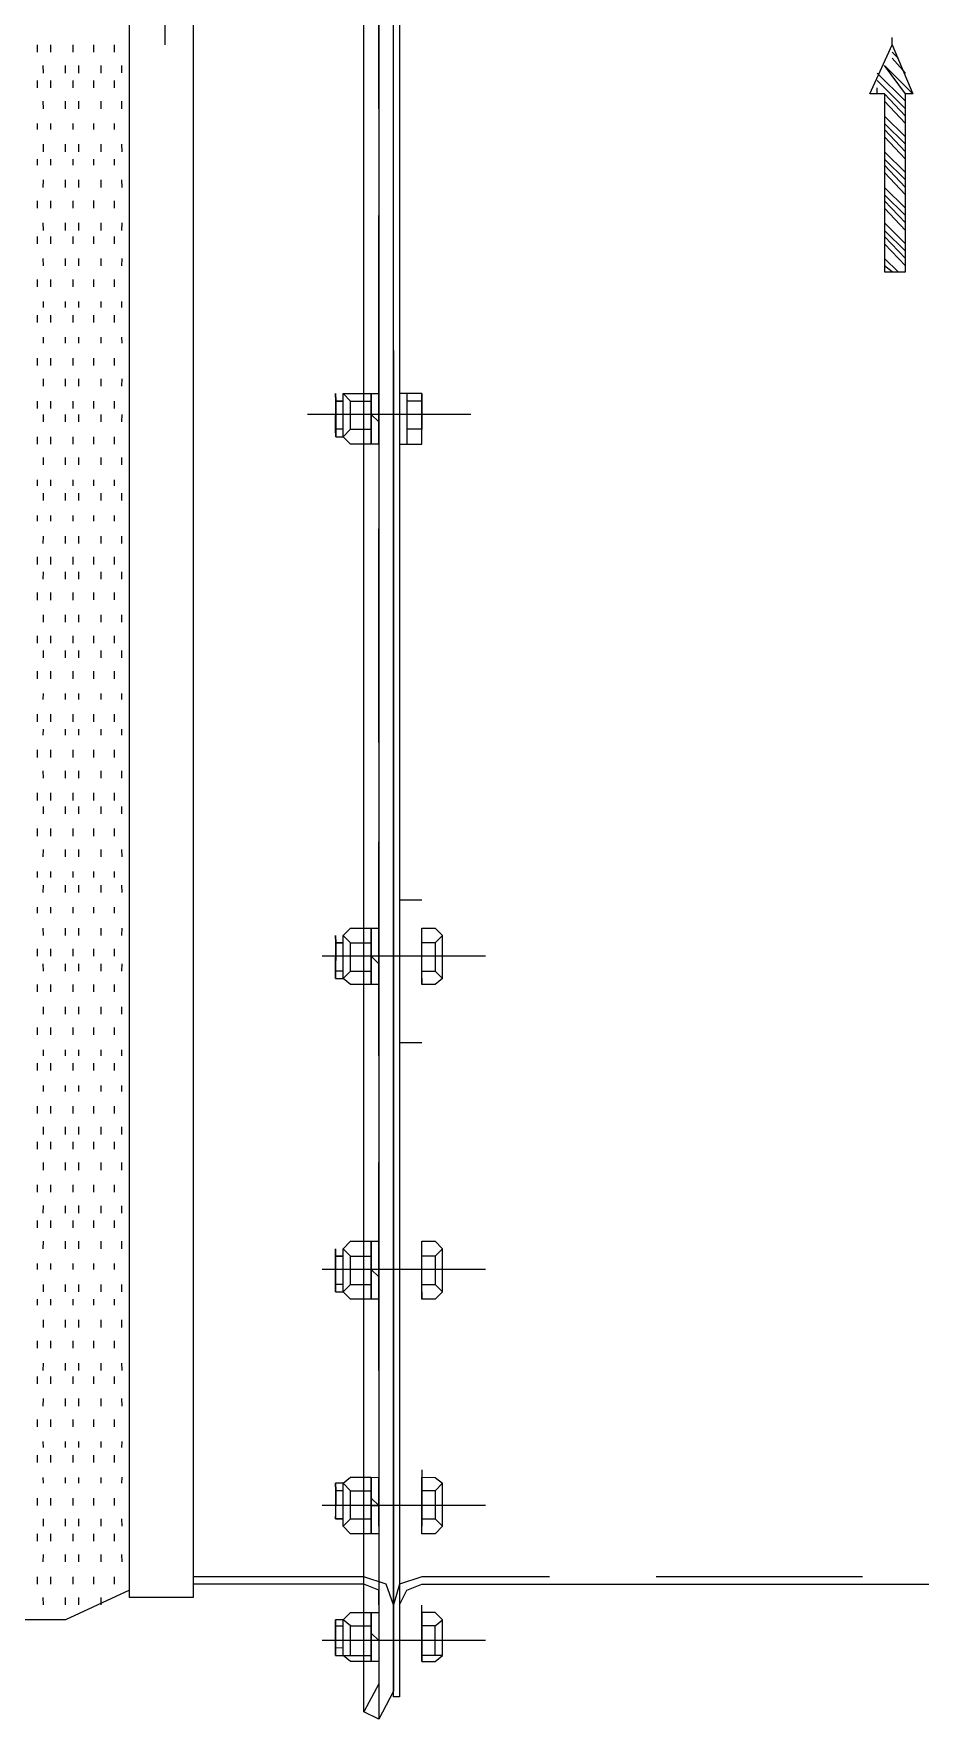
# Model space of a CAD drawing. Header units: centimetres. Extents: x -9345 to 11316, y -7197 to -3465.
# Drawn here: x 6633.9 to 6676.2, y -5898.3 to -5817.9 of the extents above; entities that cross this region are included whole.
import ezdxf

# ---------------------------------------------------------------- set-up
doc = ezdxf.new("R2010")
doc.units = ezdxf.units.CM
doc.layers.add('EXF', color=22, linetype='Continuous', lineweight=9)
doc.layers.add('exf çizimi_dwg', color=8, linetype='Continuous', lineweight=9)

# ---------------------------------------------------------------- blocks, each defined once
blk = doc.blocks.new('exf çizimi_dwg-1497134-_123_30 TEKNİK KAT _ TECHNICAL LEVEL')
at = {"layer": 'EXF', "color": 8}
for p, q in [((0.08114, 1.06214), (0.0776, 1.06218)), ((0.08756, 1.06487), (0.08467, 1.06209)), ((0.09467, 1.06832), (0.08752, 1.06206)), ((0.10816, 1.06815), (0.0945, 1.05486)), ((0.1117, 1.06811), (0.09808, 1.05482)), ((0.11877, 1.06802), (0.10804, 1.05823)), ((0.12515, 1.06794), (0.11511, 1.05814)), ((0.12869, 1.0679), (0.11864, 1.0581)), ((0.13222, 1.06785), (0.12149, 1.05806)), ((0.13575, 1.06781), (0.12503, 1.05802)), ((0.14214, 1.06773), (0.1321, 1.05793)), ((0.14567, 1.06769), (0.13563, 1.05789)), ((0.14925, 1.06764), (0.13848, 1.05785)), ((0.15278, 1.0676), (0.14202, 1.05781)), ((0.15917, 1.06752), (0.14913, 1.05772)), ((0.1627, 1.06747), (0.15266, 1.05768)), ((0.16624, 1.06743), (0.15547, 1.05764)), ((0.16977, 1.06739), (0.15905, 1.0576)), ((0.17616, 1.06731), (0.16611, 1.05751)), ((0.17969, 1.06726), (0.16965, 1.05747)), ((0.18322, 1.06722), (0.1725, 1.05743)), ((0.18676, 1.06718), (0.17603, 1.05739)), ((0.18957, 1.06361), (0.1831, 1.0573)), ((0.10442, 1.05474), (0.10161, 1.05477)), ((0.81206, 1.03892), (0.81084, 0.94044)), ((0.51373, 0.86266), (0.51276, 0.7847)), ((0.66317, 0.86081), (0.6622, 0.78286)), ((0.25504, 0.85875), (0.25407, 0.78083)), ((0.77582, 0.85942), (0.77486, 0.78146)), ((0.84028, 0.85862), (0.83932, 0.78067)), ((0.52407, 0.84196), (0.50355, 0.84222)), ((0.50704, 0.83864), (0.50696, 0.83225)), ((0.67356, 0.84012), (0.65299, 0.84037)), ((0.65652, 0.83679), (0.65645, 0.83041)), ((0.78549, 0.83873), (0.76492, 0.83899)), ((0.84709, 0.83797), (0.83011, 0.83818)), ((0.2484, 0.83545), (0.26186, 0.83528)), ((0.48627, 0.82187), (0.4864, 0.83251)), ((0.5543, 0.82102), (0.55443, 0.83167)), ((0.76845, 0.83541), (0.76838, 0.82902)), ((0.83291, 0.83461), (0.83283, 0.82823)), ((0.25807, 0.81481), (0.15959, 0.81602)), ((0.41109, 0.81291), (0.30907, 0.81417)), ((0.24798, 0.80143), (0.24811, 0.81135)), ((0.26144, 0.80127), (0.26156, 0.81119)), ((0.56053, 0.81107), (0.45852, 0.81233)), ((0.50318, 0.81178), (0.52655, 0.81149)), ((0.50654, 0.79824), (0.50667, 0.80816)), ((0.52, 0.79807), (0.52012, 0.80799)), ((0.71073, 0.80921), (0.61153, 0.81044)), ((0.65262, 0.80993), (0.67671, 0.80963)), ((0.65602, 0.79639), (0.65615, 0.80631)), ((0.66948, 0.79622), (0.6696, 0.80614)), ((0.76796, 0.79501), (0.76808, 0.80492)), ((0.78141, 0.79484), (0.78153, 0.80476)), ((0.8262, 0.80778), (0.84957, 0.80749)), ((0.83241, 0.79421), (0.83254, 0.80413)), ((0.84655, 0.79403), (0.84667, 0.80395)), ((0.07684, 0.71502), (-0.01171, 0.71611)), ((0.08017, 0.69795), (0.07663, 0.69799)), ((0.09004, 0.69429), (0.08651, 0.69433)), ((0.0972, 0.69774), (0.09366, 0.69778)), ((0.10707, 0.69408), (0.10354, 0.69412)), ((0.11704, 0.69749), (0.11418, 0.69753)), ((0.1276, 0.69383), (0.12406, 0.69387)), ((0.13402, 0.69728), (0.13117, 0.69732)), ((0.14462, 0.69362), (0.14105, 0.69366)), ((0.15459, 0.69703), (0.15101, 0.69707)), ((0.16515, 0.69336), (0.16161, 0.69341)), ((0.17158, 0.69682), (0.16804, 0.69686)), ((0.18213, 0.69315), (0.1786, 0.6932)), ((0.1921, 0.69656), (0.18856, 0.69661)), ((0.20197, 0.69291), (0.19916, 0.69294)), ((0.20913, 0.69635), (0.20559, 0.6964)), ((0.219, 0.6927), (0.21615, 0.69273)), ((0.22965, 0.6961), (0.22612, 0.69614)), ((0.23953, 0.69244), (0.23599, 0.69249)), ((0.25021, 0.69585), (0.24668, 0.69589)), ((0.25655, 0.69223), (0.25298, 0.69228)), ((0.2672, 0.69564), (0.26367, 0.69568)), ((0.27708, 0.69198), (0.27354, 0.69202)), ((0.28704, 0.69539), (0.28419, 0.69543)), ((0.30403, 0.69518), (0.30122, 0.69521)), ((0.32459, 0.69493), (0.32106, 0.69497)), ((0.34158, 0.69472), (0.33805, 0.69476)), ((0.36214, 0.69446), (0.35861, 0.69451)), ((0.37913, 0.69425), (0.3756, 0.6943)), ((0.39969, 0.694), (0.39612, 0.69404)), ((0.41668, 0.69379), (0.41315, 0.69383)), ((0.4372, 0.69353), (0.43367, 0.69358)), ((0.45423, 0.69332), (0.4507, 0.69337)), ((0.47407, 0.69308), (0.47122, 0.69311)), ((0.49106, 0.69287), (0.48821, 0.6929)), ((0.51162, 0.69261), (0.50805, 0.69266)), ((0.52861, 0.6924), (0.52508, 0.69245)), ((0.54913, 0.69215), (0.5456, 0.69219)), ((0.56616, 0.69194), (0.56263, 0.69198)), ((0.08008, 0.69088), (0.07655, 0.69092)), ((0.08992, 0.68437), (0.08639, 0.68441)), ((0.09711, 0.69067), (0.09357, 0.69071)), ((0.10695, 0.68416), (0.10342, 0.6842)), ((0.11695, 0.69042), (0.1141, 0.69046)), ((0.12747, 0.68391), (0.12394, 0.68395)), ((0.13394, 0.69021), (0.13109, 0.69025)), ((0.1545, 0.68996), (0.15093, 0.69)), ((0.17149, 0.68975), (0.16795, 0.68979)), ((0.19201, 0.6895), (0.18848, 0.68954)), ((0.20904, 0.68928), (0.20551, 0.68933)), ((0.22956, 0.68903), (0.22603, 0.68907)), ((0.25012, 0.68878), (0.24659, 0.68882)), ((0.26711, 0.68857), (0.26358, 0.68861)), ((0.28695, 0.68832), (0.2841, 0.68836)), ((0.29406, 0.69177), (0.29053, 0.69181)), ((0.30394, 0.68811), (0.30113, 0.68815)), ((0.31463, 0.69151), (0.31109, 0.69156)), ((0.3245, 0.68786), (0.32097, 0.6879)), ((0.33162, 0.6913), (0.32808, 0.69135)), ((0.34149, 0.68765), (0.33796, 0.68769)), ((0.35218, 0.69105), (0.34864, 0.69109)), ((0.36206, 0.68739), (0.35852, 0.68744)), ((0.36917, 0.69084), (0.36563, 0.69088)), ((0.37904, 0.68718), (0.37551, 0.68723)), ((0.38901, 0.69059), (0.38616, 0.69063)), ((0.39961, 0.68693), (0.39603, 0.68697)), ((0.406, 0.69038), (0.40318, 0.69042)), ((0.41659, 0.68672), (0.41306, 0.68676)), ((0.42656, 0.69013), (0.42302, 0.69017)), ((0.43712, 0.68647), (0.43358, 0.68651)), ((0.44355, 0.68992), (0.44001, 0.68996)), ((0.45415, 0.68625), (0.45061, 0.6863)), ((0.46411, 0.68967), (0.46058, 0.68971)), ((0.47399, 0.68601), (0.47113, 0.68604)), ((0.4811, 0.68946), (0.47756, 0.6895)), ((0.49097, 0.6858), (0.48812, 0.68583)), ((0.50166, 0.6892), (0.49809, 0.68925)), ((0.51154, 0.68554), (0.50796, 0.68559)), ((0.51865, 0.68899), (0.51511, 0.68904)), ((0.52852, 0.68533), (0.52499, 0.68538)), ((0.53917, 0.68874), (0.53564, 0.68878)), ((0.54905, 0.68508), (0.54551, 0.68512)), ((0.55901, 0.68849), (0.5562, 0.68853)), ((0.56608, 0.68487), (0.56254, 0.68491)), ((0.57604, 0.68828), (0.57319, 0.68832)), ((0.5866, 0.68462), (0.58306, 0.68466)), ((0.58669, 0.69169), (0.58315, 0.69173)), ((0.59656, 0.68803), (0.59303, 0.68807)), ((0.60363, 0.68441), (0.60005, 0.68445)), ((0.60371, 0.69147), (0.60014, 0.69152)), ((0.61359, 0.68782), (0.61002, 0.68786)), ((0.62415, 0.68415), (0.62062, 0.6842)), ((0.62424, 0.69122), (0.6207, 0.69126)), ((0.63411, 0.68756), (0.63058, 0.68761)), ((0.64114, 0.68394), (0.6376, 0.68399)), ((0.64123, 0.69101), (0.63769, 0.69105)), ((0.6511, 0.68735), (0.64757, 0.6874)), ((0.66107, 0.69077), (0.65825, 0.6908)), ((0.67166, 0.6871), (0.66813, 0.68714)), ((0.67809, 0.69056), (0.67524, 0.69059)), ((0.68865, 0.68689), (0.68512, 0.68693)), ((0.69862, 0.6903), (0.69508, 0.69035)), ((0.70922, 0.68664), (0.70568, 0.68668)), ((0.71564, 0.69009), (0.71207, 0.69014)), ((0.7262, 0.68643), (0.72267, 0.68647)), ((0.73617, 0.68984), (0.73263, 0.68988)), ((0.74604, 0.68618), (0.74319, 0.68622)), ((0.75316, 0.68963), (0.74962, 0.68967)), ((0.76303, 0.68597), (0.76022, 0.68601)), ((0.77372, 0.68937), (0.77018, 0.68942)), ((0.78359, 0.68572), (0.78006, 0.68576)), ((0.79071, 0.68916), (0.78717, 0.68921)), ((0.80058, 0.68551), (0.79705, 0.68555)), ((0.81127, 0.68891), (0.80774, 0.68895)), ((0.07996, 0.68096), (0.07642, 0.681)), ((0.09699, 0.68075), (0.09345, 0.68079)), ((0.11683, 0.6805), (0.11397, 0.68054)), ((0.13381, 0.68029), (0.13096, 0.68033)), ((0.1445, 0.6837), (0.14093, 0.68374)), ((0.15438, 0.68004), (0.1508, 0.68008)), ((0.16502, 0.68344), (0.16149, 0.68349)), ((0.17137, 0.67983), (0.16783, 0.67987)), ((0.18201, 0.68323), (0.17848, 0.68328)), ((0.19189, 0.67958), (0.18835, 0.67962)), ((0.20185, 0.68299), (0.19904, 0.68302)), ((0.20892, 0.67936), (0.20538, 0.67941)), ((0.21888, 0.68278), (0.21603, 0.68281)), ((0.22944, 0.67911), (0.22591, 0.67915)), ((0.2394, 0.68252), (0.23587, 0.68257)), ((0.25, 0.67886), (0.24647, 0.6789)), ((0.25643, 0.68231), (0.25286, 0.68236)), ((0.26699, 0.67865), (0.26346, 0.67869)), ((0.27695, 0.68206), (0.27342, 0.6821)), ((0.28683, 0.6784), (0.28398, 0.67844)), ((0.29394, 0.68185), (0.29041, 0.68189)), ((0.30382, 0.67819), (0.30101, 0.67823)), ((0.31451, 0.68159), (0.31097, 0.68164)), ((0.32438, 0.67794), (0.32085, 0.67798)), ((0.33149, 0.68138), (0.32796, 0.68143)), ((0.34137, 0.67773), (0.33784, 0.67777)), ((0.35206, 0.68113), (0.34852, 0.68117)), ((0.36193, 0.67747), (0.3584, 0.67752)), ((0.36904, 0.68092), (0.36551, 0.68096)), ((0.37892, 0.67726), (0.37539, 0.67731)), ((0.38888, 0.68067), (0.38603, 0.68071)), ((0.39948, 0.67701), (0.39591, 0.67705)), ((0.40587, 0.68046), (0.40306, 0.6805)), ((0.41647, 0.6768), (0.41294, 0.67684)), ((0.42644, 0.68021), (0.4229, 0.68025)), ((0.43699, 0.67655), (0.43346, 0.67659)), ((0.44342, 0.68), (0.43989, 0.68004)), ((0.45402, 0.67633), (0.45049, 0.67638)), ((0.46399, 0.67975), (0.46045, 0.67979)), ((0.47386, 0.67609), (0.47101, 0.67612)), ((0.48097, 0.67954), (0.47744, 0.67958)), ((0.49085, 0.67588), (0.488, 0.67591)), ((0.50154, 0.67928), (0.49796, 0.67933)), ((0.51853, 0.67907), (0.51499, 0.67912)), ((0.53905, 0.67882), (0.53551, 0.67886)), ((0.55889, 0.67857), (0.55608, 0.67861)), ((0.57592, 0.67836), (0.57307, 0.6784)), ((0.59644, 0.67811), (0.59291, 0.67815)), ((0.61347, 0.6779), (0.60989, 0.67794)), ((0.63399, 0.67764), (0.63046, 0.67769)), ((0.65098, 0.67743), (0.64744, 0.67748)), ((0.66098, 0.6837), (0.65817, 0.68373)), ((0.67154, 0.67718), (0.66801, 0.67722)), ((0.67801, 0.68349), (0.67515, 0.68352)), ((0.68853, 0.67697), (0.685, 0.67701)), ((0.69853, 0.68323), (0.69499, 0.68328)), ((0.70909, 0.67672), (0.70556, 0.67676)), ((0.71556, 0.68302), (0.71198, 0.68307)), ((0.72608, 0.67651), (0.72255, 0.67655)), ((0.73608, 0.68277), (0.73255, 0.68281)), ((0.74592, 0.67626), (0.74307, 0.6763)), ((0.75307, 0.68256), (0.74953, 0.6826)), ((0.76291, 0.67605), (0.7601, 0.67609)), ((0.77363, 0.6823), (0.7701, 0.68235)), ((0.78347, 0.6758), (0.77994, 0.67584)), ((0.79062, 0.68209), (0.78709, 0.68214)), ((0.81118, 0.68184), (0.80765, 0.68188)), ((0.07984, 0.67104), (0.0763, 0.67108)), ((0.08979, 0.67373), (0.08626, 0.67377)), ((0.09686, 0.67083), (0.09333, 0.67087)), ((0.10682, 0.67352), (0.10328, 0.67356)), ((0.1167, 0.67058), (0.11385, 0.67062)), ((0.12734, 0.67326), (0.12381, 0.67331)), ((0.13369, 0.67037), (0.13084, 0.67041)), ((0.14437, 0.67305), (0.1408, 0.6731)), ((0.15425, 0.67012), (0.15068, 0.67016)), ((0.16489, 0.6728), (0.16136, 0.67284)), ((0.17124, 0.66991), (0.16771, 0.66995)), ((0.18188, 0.67259), (0.17835, 0.67263)), ((0.19177, 0.66966), (0.18823, 0.6697)), ((0.20172, 0.67234), (0.19891, 0.67238)), ((0.20879, 0.66945), (0.20526, 0.66949)), ((0.21875, 0.67213), (0.2159, 0.67217)), ((0.22932, 0.66919), (0.22578, 0.66923)), ((0.23927, 0.67188), (0.23574, 0.67192)), ((0.24988, 0.66894), (0.24635, 0.66898)), ((0.2563, 0.67167), (0.25273, 0.67171)), ((0.26687, 0.66873), (0.26333, 0.66877)), ((0.27682, 0.67142), (0.27329, 0.67146)), ((0.28671, 0.66848), (0.28386, 0.66852)), ((0.29381, 0.67121), (0.29028, 0.67125)), ((0.3037, 0.66827), (0.30088, 0.66831)), ((0.31437, 0.67095), (0.31084, 0.671)), ((0.32426, 0.66802), (0.32072, 0.66806)), ((0.33136, 0.67074), (0.32783, 0.67079)), ((0.34125, 0.66781), (0.33771, 0.66785)), ((0.35192, 0.67049), (0.34839, 0.67053)), ((0.36891, 0.67028), (0.36538, 0.67032)), ((0.38875, 0.67003), (0.3859, 0.67007)), ((0.40574, 0.66982), (0.40293, 0.66986)), ((0.4263, 0.66957), (0.42277, 0.66961)), ((0.44329, 0.66936), (0.43976, 0.6694)), ((0.46386, 0.6691), (0.46032, 0.66915)), ((0.48084, 0.66889), (0.47731, 0.66894)), ((0.50141, 0.66864), (0.49783, 0.66868)), ((0.51141, 0.67563), (0.50784, 0.67567)), ((0.51839, 0.66843), (0.51486, 0.66847)), ((0.5284, 0.67541), (0.52487, 0.67546)), ((0.53892, 0.66818), (0.53538, 0.66822)), ((0.54892, 0.67516), (0.54539, 0.6752)), ((0.55876, 0.66793), (0.55595, 0.66796)), ((0.56595, 0.67495), (0.56242, 0.67499)), ((0.57579, 0.66772), (0.57293, 0.66775)), ((0.58648, 0.6747), (0.58294, 0.67474)), ((0.6035, 0.67449), (0.59993, 0.67453)), ((0.62403, 0.67423), (0.62049, 0.67428)), ((0.64102, 0.67402), (0.63748, 0.67407)), ((0.66086, 0.67378), (0.65804, 0.67381)), ((0.67788, 0.67357), (0.67503, 0.6736)), ((0.69841, 0.67331), (0.69487, 0.67336)), ((0.71543, 0.6731), (0.71186, 0.67315)), ((0.73596, 0.67285), (0.73242, 0.67289)), ((0.75295, 0.67264), (0.74941, 0.67268)), ((0.77351, 0.67238), (0.76997, 0.67243)), ((0.7905, 0.67217), (0.78696, 0.67222)), ((0.80046, 0.67559), (0.79693, 0.67563)), ((0.81106, 0.67192), (0.80753, 0.67196)), ((0.82102, 0.67533), (0.81749, 0.67538)), ((0.0797, 0.6604), (0.07617, 0.66044)), ((0.08971, 0.66738), (0.08618, 0.66743)), ((0.09673, 0.66019), (0.0932, 0.66023)), ((0.10674, 0.66717), (0.10321, 0.66722)), ((0.11657, 0.65994), (0.11372, 0.65998)), ((0.12726, 0.66692), (0.12373, 0.66696)), ((0.13356, 0.65973), (0.13071, 0.65977)), ((0.14429, 0.66671), (0.14072, 0.66675)), ((0.16481, 0.66645), (0.16128, 0.6665)), ((0.1818, 0.66624), (0.17827, 0.66629)), ((0.20164, 0.666), (0.19883, 0.66603)), ((0.21867, 0.66579), (0.21582, 0.66582)), ((0.23919, 0.66553), (0.23566, 0.66558)), ((0.25622, 0.66532), (0.25265, 0.66537)), ((0.27674, 0.66507), (0.27321, 0.66511)), ((0.29373, 0.66486), (0.2902, 0.6649)), ((0.3143, 0.66461), (0.31076, 0.66465)), ((0.33128, 0.6644), (0.32775, 0.66444)), ((0.35185, 0.66414), (0.34831, 0.66419)), ((0.36181, 0.66755), (0.35828, 0.6676)), ((0.36883, 0.66393), (0.3653, 0.66398)), ((0.3788, 0.66734), (0.37526, 0.66739)), ((0.38867, 0.66369), (0.38582, 0.66372)), ((0.39936, 0.66709), (0.39579, 0.66713)), ((0.40566, 0.66348), (0.40285, 0.66351)), ((0.41635, 0.66688), (0.41282, 0.66692)), ((0.42623, 0.66322), (0.42269, 0.66327)), ((0.43687, 0.66663), (0.43334, 0.66667)), ((0.44321, 0.66301), (0.43968, 0.66306)), ((0.4539, 0.66641), (0.45037, 0.66646)), ((0.46378, 0.66276), (0.46024, 0.6628)), ((0.47374, 0.66617), (0.47089, 0.6662)), ((0.48076, 0.66255), (0.47723, 0.66259)), ((0.49073, 0.66596), (0.48788, 0.66599)), ((0.50133, 0.66229), (0.49775, 0.66234)), ((0.51129, 0.66571), (0.50772, 0.66575)), ((0.51832, 0.66208), (0.51478, 0.66213)), ((0.52828, 0.6655), (0.52475, 0.66554)), ((0.53884, 0.66183), (0.5353, 0.66187)), ((0.5488, 0.66524), (0.54527, 0.66529)), ((0.55868, 0.66158), (0.55587, 0.66162)), ((0.56583, 0.66503), (0.5623, 0.66507)), ((0.57571, 0.66137), (0.57286, 0.66141)), ((0.58635, 0.66478), (0.58282, 0.66482)), ((0.59623, 0.66112), (0.5927, 0.66116)), ((0.59631, 0.66747), (0.59277, 0.66751)), ((0.60338, 0.66457), (0.59981, 0.66461)), ((0.61326, 0.66091), (0.60968, 0.66095)), ((0.61334, 0.66726), (0.60976, 0.6673)), ((0.6239, 0.66431), (0.62037, 0.66436)), ((0.63378, 0.66066), (0.63025, 0.6607)), ((0.63386, 0.667), (0.63032, 0.66705)), ((0.64089, 0.6641), (0.63736, 0.66415)), ((0.65077, 0.66045), (0.64723, 0.66049)), ((0.65085, 0.66679), (0.64731, 0.66684)), ((0.66073, 0.66386), (0.65792, 0.66389)), ((0.67133, 0.66019), (0.6678, 0.66024)), ((0.67141, 0.66654), (0.66788, 0.66658)), ((0.67776, 0.66365), (0.67491, 0.66368)), ((0.68832, 0.65998), (0.68479, 0.66003)), ((0.6884, 0.66633), (0.68486, 0.66637)), ((0.69828, 0.66339), (0.69475, 0.66344)), ((0.70888, 0.65973), (0.70535, 0.65977)), ((0.70896, 0.66607), (0.70543, 0.66612)), ((0.71531, 0.66318), (0.71174, 0.66323)), ((0.72595, 0.66586), (0.72242, 0.66591)), ((0.73583, 0.66293), (0.7323, 0.66297)), ((0.74579, 0.66562), (0.74294, 0.66565)), ((0.75282, 0.66272), (0.74929, 0.66276)), ((0.76278, 0.66541), (0.75997, 0.66544)), ((0.77339, 0.66246), (0.76985, 0.66251)), ((0.78334, 0.66515), (0.77981, 0.6652)), ((0.79037, 0.66225), (0.78684, 0.6623)), ((0.80033, 0.66494), (0.79679, 0.66499)), ((0.81094, 0.662), (0.8074, 0.66204)), ((0.82089, 0.66469), (0.81736, 0.66473)), ((0.07963, 0.65405), (0.07609, 0.65409)), ((0.08958, 0.65674), (0.08605, 0.65678)), ((0.09665, 0.65384), (0.09312, 0.65388)), ((0.10661, 0.65653), (0.10307, 0.65657)), ((0.11649, 0.6536), (0.11364, 0.65363)), ((0.12713, 0.65628), (0.1236, 0.65632)), ((0.13348, 0.65339), (0.13063, 0.65342)), ((0.14416, 0.65606), (0.14059, 0.65611)), ((0.15404, 0.65313), (0.15047, 0.65318)), ((0.15412, 0.65948), (0.15055, 0.65952)), ((0.16468, 0.65581), (0.16115, 0.65585)), ((0.17103, 0.65292), (0.1675, 0.65296)), ((0.17111, 0.65927), (0.16758, 0.65931)), ((0.18167, 0.6556), (0.17814, 0.65564)), ((0.19156, 0.65267), (0.18802, 0.65271)), ((0.19163, 0.65901), (0.1881, 0.65906)), ((0.20151, 0.65536), (0.1987, 0.65539)), ((0.20858, 0.65246), (0.20505, 0.6525)), ((0.20866, 0.6588), (0.20513, 0.65885)), ((0.21854, 0.65515), (0.21569, 0.65518)), ((0.22911, 0.6522), (0.22557, 0.65225)), ((0.22919, 0.65855), (0.22565, 0.65859)), ((0.23906, 0.65489), (0.23553, 0.65494)), ((0.24967, 0.65195), (0.24614, 0.65199)), ((0.24975, 0.65829), (0.24621, 0.65834)), ((0.25609, 0.65468), (0.25252, 0.65473)), ((0.26666, 0.65174), (0.26312, 0.65178)), ((0.26674, 0.65808), (0.2632, 0.65813)), ((0.27661, 0.65443), (0.27308, 0.65447)), ((0.28658, 0.65784), (0.28372, 0.65787)), ((0.2936, 0.65422), (0.29007, 0.65426)), ((0.30356, 0.65763), (0.30075, 0.65766)), ((0.31416, 0.65396), (0.31063, 0.65401)), ((0.32413, 0.65737), (0.32059, 0.65742)), ((0.33115, 0.65375), (0.32762, 0.6538)), ((0.34112, 0.65716), (0.33758, 0.65721)), ((0.35171, 0.6535), (0.34818, 0.65354)), ((0.36168, 0.65691), (0.35814, 0.65695)), ((0.3687, 0.65329), (0.36517, 0.65333)), ((0.37867, 0.6567), (0.37513, 0.65674)), ((0.38854, 0.65304), (0.38569, 0.65308)), ((0.39923, 0.65645), (0.39565, 0.65649)), ((0.40553, 0.65283), (0.40272, 0.65287)), ((0.41622, 0.65624), (0.41268, 0.65628)), ((0.42609, 0.65258), (0.42256, 0.65262)), ((0.43674, 0.65598), (0.43321, 0.65603)), ((0.44308, 0.65237), (0.43955, 0.65241)), ((0.45377, 0.65577), (0.45023, 0.65582)), ((0.46364, 0.65211), (0.46011, 0.65216)), ((0.47361, 0.65553), (0.47076, 0.65556)), ((0.48063, 0.6519), (0.4771, 0.65195)), ((0.4906, 0.65532), (0.48775, 0.65535)), ((0.5012, 0.65165), (0.49762, 0.65169)), ((0.51116, 0.65506), (0.50759, 0.65511)), ((0.52815, 0.65485), (0.52461, 0.6549)), ((0.54867, 0.6546), (0.54514, 0.65464)), ((0.5657, 0.65439), (0.56216, 0.65443)), ((0.58622, 0.65413), (0.58269, 0.65418)), ((0.60325, 0.65392), (0.59968, 0.65397)), ((0.62377, 0.65367), (0.62024, 0.65371)), ((0.64076, 0.65346), (0.63723, 0.6535)), ((0.6606, 0.65321), (0.65779, 0.65325)), ((0.67763, 0.653), (0.67478, 0.65304)), ((0.69815, 0.65275), (0.69462, 0.65279)), ((0.71518, 0.65254), (0.71161, 0.65258)), ((0.72587, 0.65952), (0.72234, 0.65956)), ((0.7357, 0.65229), (0.73217, 0.65233)), ((0.74571, 0.65927), (0.74286, 0.65931)), ((0.75269, 0.65208), (0.74916, 0.65212)), ((0.7627, 0.65906), (0.75989, 0.6591)), ((0.77325, 0.65182), (0.76972, 0.65187)), ((0.78326, 0.65881), (0.77973, 0.65885)), ((0.79024, 0.65161), (0.78671, 0.65166)), ((0.80025, 0.6586), (0.79672, 0.65864)), ((0.82081, 0.65834), (0.81728, 0.65839)), ((0.2865, 0.65149), (0.28365, 0.65153)), ((0.30349, 0.65128), (0.30067, 0.65132)), ((0.32405, 0.65103), (0.32051, 0.65107)), ((0.34104, 0.65082), (0.3375, 0.65086)), ((0.3616, 0.65056), (0.35807, 0.65061)), ((0.37859, 0.65035), (0.37505, 0.6504)), ((0.39915, 0.6501), (0.39558, 0.65014)), ((0.41614, 0.64989), (0.4126, 0.64993)), ((0.43666, 0.64964), (0.43313, 0.64968)), ((0.45369, 0.64943), (0.45016, 0.64947)), ((0.47353, 0.64918), (0.47068, 0.64922)), ((0.49052, 0.64897), (0.48767, 0.64901)), ((0.51108, 0.64872), (0.50751, 0.64876)), ((0.51818, 0.65144), (0.51465, 0.65148)), ((0.52807, 0.64851), (0.52454, 0.64855)), ((0.53871, 0.65119), (0.53517, 0.65123)), ((0.54859, 0.64825), (0.54506, 0.6483)), ((0.55855, 0.65094), (0.55574, 0.65098)), ((0.56562, 0.64804), (0.56209, 0.64809)), ((0.57558, 0.65073), (0.57272, 0.65077)), ((0.58614, 0.64779), (0.58261, 0.64783)), ((0.5961, 0.65048), (0.59256, 0.65052)), ((0.60317, 0.64758), (0.5996, 0.64762)), ((0.61313, 0.65027), (0.60955, 0.65031)), ((0.62369, 0.64732), (0.62016, 0.64737)), ((0.63365, 0.65001), (0.63011, 0.65006)), ((0.64068, 0.64711), (0.63715, 0.64716)), ((0.65064, 0.6498), (0.6471, 0.64985)), ((0.66052, 0.64687), (0.65771, 0.6469)), ((0.6712, 0.64955), (0.66767, 0.64959)), ((0.67755, 0.64666), (0.6747, 0.64669)), ((0.68819, 0.64934), (0.68465, 0.64938)), ((0.69807, 0.6464), (0.69454, 0.64645)), ((0.70875, 0.64908), (0.70522, 0.64913)), ((0.7151, 0.64619), (0.71153, 0.64624)), ((0.72574, 0.64887), (0.72221, 0.64892)), ((0.73562, 0.64594), (0.73209, 0.64598)), ((0.74558, 0.64863), (0.74273, 0.64866)), ((0.75261, 0.64573), (0.74908, 0.64577)), ((0.76257, 0.64842), (0.75976, 0.64845)), ((0.77318, 0.64548), (0.76964, 0.64552)), ((0.78313, 0.64817), (0.7796, 0.64821)), ((0.79016, 0.64527), (0.78663, 0.64531)), ((0.80012, 0.64795), (0.79658, 0.648)), ((0.81073, 0.64501), (0.80719, 0.64506)), ((0.81081, 0.65136), (0.80727, 0.6514)), ((0.82068, 0.6477), (0.81715, 0.64774))]:
    blk.add_line(p, q, dxfattribs=at)
at = {"layer": 'EXF', "color": 8, "flags": 128}
for points in [[(0.0067, 0.82779), (0.86668, 0.81716), (0.86665, 0.81435), (0.00666, 0.82498), (-0.8505, 0.83558), (-0.85047, 0.83839), (-0.80585, 0.83784), (-0.79942, 0.84134), (-0.7958, 0.84836), (-0.78996, 1.32086), (-0.7934, 1.32801), (-0.79975, 1.3309)], [(0.82278, 0.8177), (0.81572, 0.82137), (0.813, 0.82847), (0.81884, 1.30097), (0.82174, 1.30805), (0.82888, 1.31077), (0.87278, 1.31023), (0.87282, 1.31376), (0.87278, 1.31023), (0.0128, 1.32086)], [(0.10447, 1.05827), (0.10438, 1.0512), (0.08114, 1.06214), (0.10463, 1.07177), (0.10459, 1.06819)], [(0.11523, 1.06806), (0.10447, 1.05827), (0.18949, 1.05722), (0.18961, 1.06714), (0.10459, 1.06819), (0.09101, 1.05844), (0.10463, 1.07177)], [(0.18953, 1.0608), (0.18664, 1.05726), (0.18949, 1.05722)], [(0.81021, 0.88944), (0.80946, 0.82851), (0.81286, 0.81783), (0.82275, 0.81489), (0.81279, 0.81148), (0.80912, 0.80088), (0.80811, 0.71944)], [(0.52042, 0.83209), (0.5205, 0.83847), (0.52407, 0.84196), (0.52688, 0.83839), (0.5268, 0.83201), (0.49986, 0.83234), (0.49993, 0.83873), (0.50355, 0.84222), (0.50704, 0.83864), (0.5205, 0.83847)], [(0.6699, 0.83024), (0.66998, 0.83663), (0.67356, 0.84012), (0.67705, 0.83654), (0.67697, 0.83015), (0.64934, 0.83049), (0.64942, 0.83688), (0.65299, 0.84037), (0.65652, 0.83679), (0.66998, 0.83663)], [(0.75846, 0.82914), (0.76199, 0.8291), (0.78536, 0.82881), (0.78183, 0.82886), (0.78191, 0.83524), (0.78549, 0.83873), (0.78898, 0.83515), (0.7889, 0.82877), (0.76199, 0.8291), (0.76207, 0.83549), (0.76492, 0.83899), (0.76845, 0.83541), (0.78191, 0.83524)], [(0.84705, 0.83444), (0.83291, 0.83461), (0.83011, 0.83818), (0.82653, 0.83469), (0.82645, 0.8283), (0.84982, 0.82801), (0.8499, 0.8344), (0.84709, 0.83797), (0.84705, 0.83444), (0.84697, 0.82805), (0.84982, 0.82801), (0.82645, 0.8283), (0.82292, 0.82835)], [(0.85673, 0.81447), (0.00666, 0.82498), (-0.84344, 0.83549)], [(0.26539, 0.83524), (0.24483, 0.83549), (0.24474, 0.82843), (0.26884, 0.82813), (0.26893, 0.8352), (0.26539, 0.83524), (0.26186, 0.83528), (0.26177, 0.82822)], [(0.24483, 0.83549), (0.2484, 0.83545), (0.24832, 0.82838)], [(0.52395, 0.83204), (0.5268, 0.83201), (0.50343, 0.8323), (0.49986, 0.83234)], [(0.67343, 0.8302), (0.67697, 0.83015), (0.65287, 0.83045), (0.64934, 0.83049)], [(0.22414, 0.82229), (0.86383, 0.81439), (0.8772, 0.80715)], [(0.24474, 0.82843), (0.2447, 0.82485), (0.26879, 0.82455), (0.26884, 0.82813)], [(0.10859, 0.81665), (0.00658, 0.81791), (0.8772, 0.80715), (0.87358, 0.80009), (0.00649, 0.81081)], [(0.26867, 0.81467), (0.24458, 0.81497), (0.26867, 0.81467), (0.26863, 0.8111), (0.26509, 0.81114), (0.26156, 0.81119), (0.24811, 0.81135), (0.24453, 0.8114), (0.26863, 0.8111), (0.26851, 0.80118), (0.26493, 0.79769), (0.26144, 0.80127), (0.24798, 0.80143), (0.24436, 0.79794), (0.24441, 0.80148), (0.24453, 0.8114), (0.24458, 0.81497)], [(0.80929, 0.81506), (0.82982, 0.81481), (0.84681, 0.8146)], [(0.78511, 0.80829), (0.76174, 0.80858), (0.86021, 0.80736), (0.87358, 0.80009)], [(0.77515, 0.80484), (0.77519, 0.80841), (0.77161, 0.80488)], [(0.82266, 0.80783), (0.81555, 0.80791), (0.81265, 0.80084), (0.81165, 0.71939)], [(0.26139, 0.79773), (0.26135, 0.7942), (0.2479, 0.79437), (0.24432, 0.79441), (0.2479, 0.79437), (0.24794, 0.7979), (0.2479, 0.79437), (0.26488, 0.79416), (0.26493, 0.79769), (0.24436, 0.79794)], [(0.26488, 0.79416), (0.26135, 0.7942), (0.25782, 0.79424)], [(0.51995, 0.79454), (0.51991, 0.791), (0.50646, 0.79117), (0.50292, 0.79121), (0.50646, 0.79117), (0.5065, 0.7947), (0.50646, 0.79117), (0.52344, 0.79096), (0.52349, 0.79449), (0.50297, 0.79475)], [(0.52344, 0.79096), (0.51991, 0.791), (0.51638, 0.79105)], [(0.66944, 0.79269), (0.66939, 0.78915), (0.65594, 0.78932), (0.65236, 0.78936), (0.65594, 0.78932), (0.65598, 0.79285), (0.65594, 0.78932), (0.67293, 0.78911), (0.67297, 0.79264), (0.65241, 0.7929)], [(0.67293, 0.78911), (0.66939, 0.78915), (0.66586, 0.7892)], [(0.7849, 0.79126), (0.76434, 0.79152), (0.76429, 0.78798), (0.78132, 0.78777), (0.78137, 0.7913), (0.78132, 0.78777)], [(0.76791, 0.79147), (0.76787, 0.78794), (0.76429, 0.78798), (0.76787, 0.78794), (0.78132, 0.78777), (0.77847, 0.78781)], [(0.84297, 0.79054), (0.84293, 0.78701), (0.83233, 0.78714), (0.82948, 0.78717), (0.83233, 0.78714), (0.83237, 0.79067)], [(0.84646, 0.78696), (0.84293, 0.78701), (0.8394, 0.78705)], [(0.00548, 0.72936), (0.81803, 0.71931), (0.81766, 0.68883), (0.05258, 0.69829), (0.05295, 0.72877)], [(0.81408, 0.68887), (0.82788, 0.65826), (0.82742, 0.62071), (0.81001, 0.5869), (0.81639, 0.58682), (0.81606, 0.55991), (0.80968, 0.55999), (0.80849, 0.46437), (0.80968, 0.55999), (0.81034, 0.61381), (0.80681, 0.61385), (0.80496, 0.46441)]]:
    blk.add_lwpolyline(points, dxfattribs=at)
for points in [[(0.25445, 0.81128), (0.25807, 0.81481)], [(0.49943, 0.79832), (0.49956, 0.80824), (0.4996, 0.81182), (0.52655, 0.81149), (0.52651, 0.80791), (0.49956, 0.80824), (0.50313, 0.8082), (0.50667, 0.80816), (0.52012, 0.80799), (0.52365, 0.80795), (0.52651, 0.80791), (0.52638, 0.79799), (0.52349, 0.79449), (0.52, 0.79807), (0.50654, 0.79824), (0.50297, 0.79475)], [(0.51305, 0.80808), (0.51663, 0.81161)], [(0.64892, 0.79648), (0.64904, 0.8064), (0.64908, 0.80997), (0.67671, 0.80963), (0.67667, 0.80606), (0.64904, 0.8064), (0.65257, 0.80635), (0.65615, 0.80631), (0.6696, 0.80614), (0.67314, 0.8061), (0.67667, 0.80606), (0.67655, 0.79614), (0.67297, 0.79264), (0.66948, 0.79622), (0.65602, 0.79639), (0.65241, 0.7929)], [(0.66249, 0.80623), (0.66611, 0.80976)], [(0.76157, 0.79508), (0.76169, 0.805), (0.76174, 0.80858), (0.78864, 0.80825), (0.7886, 0.80467), (0.76169, 0.805), (0.7645, 0.80497), (0.76808, 0.80492), (0.78153, 0.80476), (0.78507, 0.80471), (0.7886, 0.80467), (0.78848, 0.79475), (0.7849, 0.79126), (0.78141, 0.79484), (0.76796, 0.79501), (0.76434, 0.79152)], [(0.82603, 0.79429), (0.82615, 0.80421), (0.8262, 0.80778), (0.84957, 0.80749), (0.84953, 0.80392), (0.82615, 0.80421), (0.82969, 0.80416), (0.83254, 0.80413), (0.84667, 0.80395), (0.84953, 0.80392), (0.8494, 0.794), (0.84651, 0.7905), (0.84655, 0.79403), (0.83241, 0.79421), (0.82952, 0.79071)], [(0.83607, 0.80408), (0.83965, 0.80762)], [(0.84651, 0.7905), (0.82952, 0.79071), (0.82948, 0.78717), (0.84646, 0.78696)]]:
    blk.add_lwpolyline(points, close=True, dxfattribs=at)

msp = doc.modelspace()

# ---------------------------------------------------------------- block references
at = {"layer": 'exf çizimi_dwg', "xscale": 100.0000000000003, "yscale": 100.0000000000003, "zscale": 100.0000000000003, "rotation": 270.7083390471823}
msp.add_blockref('exf çizimi_dwg-1497134-_123_30 TEKNİK KAT _ TECHNICAL LEVEL', (6568.584, -5811.59), dxfattribs=at)

doc.saveas('drawing.dxf')
